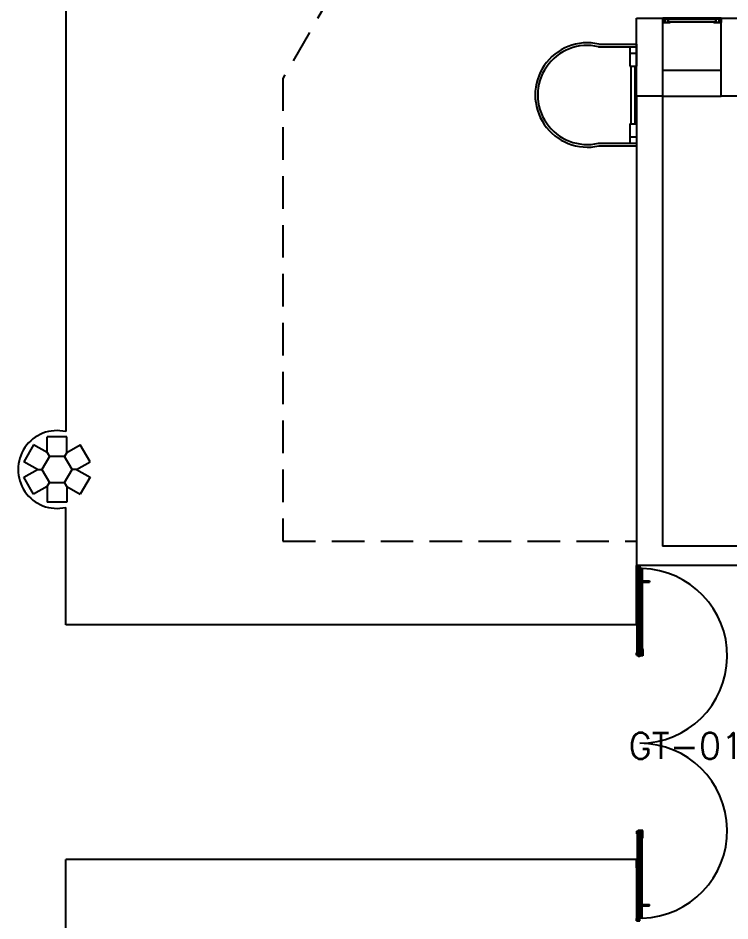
# Model space of a CAD drawing. Header units: millimetres. Extents: x 2686 to 2939, y 1294 to 1441.
# Drawn here: x 2798.73 to 2804.19, y 1404.05 to 1410.97 of the extents above; entities that cross this region are included whole.
import ezdxf

# ---------------------------------------------------------------- set-up
doc = ezdxf.new("R2010")
doc.units = ezdxf.units.MM
doc.linetypes.add('HIDDEN', pattern=[0.375, 0.25, -0.125])
for name, color, linetype in [('AR-ALV', 2, 'Continuous'), ('AR-ESQ', 1, 'Continuous'), ('AR-ESTC', 3, 'Continuous'), ('AR-ESTMA-C', 1, 'Continuous'), ('AR-PIS', 1, 'Continuous'), ('AR-PISO-V1', 1, 'Continuous'), ('AR-PORTA', 1, 'Continuous'), ('AR-PROJ', 1, 'HIDDEN'), ('AR-VIDRO', 2, 'Continuous'), ('DT-ESQ-BAGUETE-C', 1, 'Continuous'), ('DT-ESQ-PERFIL CADEIRA-C', 2, 'Continuous'), ('DT-ESQ-PERFIL CADEIRA-V', 2, 'Continuous'), ('DT-ESQ-VENEZIANA-C', 1, 'Continuous'), ('DT-ESQ-VENEZIANA-V', 1, 'Continuous'), ('DT-TXTMOD', 1, 'Continuous'), ('ENDEREÇO', 2, 'Continuous'), ('EQUIPAMENTO', 2, 'Continuous'), ('ibio', 2, 'Continuous'), ('maçaneta', 1, 'Continuous'), ('montantes', 1, 'Continuous'), ('mov', 1, 'Continuous'), ('PLAT-CONG', 7, 'Continuous')]:
    doc.layers.add(name, color=color, linetype=linetype)
doc.styles.add('S10', font='simplex.shx', dxfattribs={"height": 0.1})
doc.styles.add('UNB1-100', font='simplex.shx', dxfattribs={"height": 0.2})

# ---------------------------------------------------------------- blocks, each defined once
blk = doc.blocks.new('pilar15')
at = {"layer": 'AR-ESTMA-C'}
for p, q in [((0.075, 0.25), (-0.075, 0.25)), ((-0.075, 0.1299), (-0.075, 0.25)), ((0.075, 0.1299), (0.075, 0.25)), ((-0.179, 0.19), (-0.254, 0.06)), ((-0.075, 0.1299), (-0.179, 0.19)), ((0.075, 0.1299), (0.179, 0.19)), ((0.254, 0.06), (0.179, 0.19)), ((-0.075, 0.1299), (-0.0577, 0.1)), ((0.075, 0.1299), (0.0577, 0.1)), ((-0.15, 0), (-0.254, 0.06)), ((-0.254, -0.06), (-0.15, 0)), ((-0.15, 0), (-0.1155, 0)), ((0.15, 0), (0.1155, 0)), ((0.15, 0), (0.254, 0.06)), ((0.15, 0), (0.254, -0.06)), ((-0.179, -0.19), (-0.254, -0.06)), ((0.254, -0.06), (0.179, -0.19)), ((-0.075, -0.1299), (-0.179, -0.19)), ((-0.075, -0.1299), (-0.0577, -0.1)), ((-0.075, -0.1299), (-0.075, -0.25)), ((0.075, -0.1299), (0.0577, -0.1)), ((0.075, -0.1299), (0.179, -0.19)), ((0.075, -0.1299), (0.075, -0.25)), ((0.075, -0.25), (-0.075, -0.25))]:
    blk.add_line(p, q, dxfattribs=at)
blk.add_lwpolyline([(0.0577, 0.1), (-0.0577, 0.1), (-0.1155, 0), (-0.0577, -0.1), (0.0577, -0.1), (0.1155, 0)], close=True, dxfattribs=at)
blk = doc.blocks.new('A$C34151AAB')
at = {"layer": 'AR-PISO-V1'}
for p, q in [((36.441, 9.3178), (36.441, 6)), ((36.441, 4.5178), (36.441, 5.4193)), ((40.816, 4.5178), (36.441, 4.5178)), ((40.816, 2.7178), (36.441, 2.7178)), ((36.441, 0), (36.441, 2.7178))]:
    blk.add_line(p, q, dxfattribs=at)
blk.add_arc((36.3731, 5.7096), 0.2982, 76.8315, 283.16851, dxfattribs=at)
at = {"layer": 'AR-PROJ'}
blk.add_line((38.1051, 5.1597), (40.816, 5.1597), dxfattribs=at)
blk.add_lwpolyline([(39.8083, 11.6596), (38.1051, 8.7097), (38.1051, 5.1597)], dxfattribs=at)
at = {"layer": 'AR-ESTMA-C', "ltscale": 0.25}
blk.add_blockref('pilar15', (36.3731, 5.7096), dxfattribs=at)
blk = doc.blocks.new('A$C201E7DEE')
at = {"layer": 'AR-PISO-V1'}
for p, q in [((36.441, 9.8986), (36.441, 6.5807)), ((36.441, 5.0986), (36.441, 6)), ((40.816, 5.0986), (36.441, 5.0986)), ((40.816, 3.2986), (36.441, 3.2986)), ((36.441, 0.5807), (36.441, 3.2986))]:
    blk.add_line(p, q, dxfattribs=at)
blk.add_arc((36.3731, 6.2904), 0.2982, 76.8315, 283.16851, dxfattribs=at)
at = {"layer": 'AR-PROJ'}
blk.add_line((38.1051, 5.7404), (40.816, 5.7404), dxfattribs=at)
blk.add_lwpolyline([(39.8083, 12.2404), (38.1051, 9.2904), (38.1051, 5.7404)], dxfattribs=at)
at = {"layer": 'AR-ESTMA-C', "ltscale": 0.25}
blk.add_blockref('pilar15', (36.3731, 6.2904), dxfattribs=at)
blk = doc.blocks.new('PV1')
at = {"layer": 'AR-VIDRO'}
for p, q in [((0.6825, 0.02), (0.005, 0.02)), ((0.6825, 0.005), (0.005, 0.005)), ((0.0215, 0.0443), (0.0215, 0.0293)), ((0.0215, 0.0443), (0.6875, 0.0443)), ((0.0215, 0.0293), (0.6875, 0.0293)), ((2.7035, 0.0443), (2.0375, 0.0443)), ((2.7035, 0.0293), (2.0375, 0.0293)), ((2.0425, 0.02), (2.72, 0.02)), ((2.0425, 0.005), (2.72, 0.005)), ((2.7035, 0.0443), (2.7035, 0.0293))]:
    blk.add_line(p, q, dxfattribs=at)
at = {"layer": 'maçaneta'}
for p, q in [((0.1165, 0.0993), (0.1265, 0.0993)), ((0.1165, 0.0493), (0.1165, 0.0993)), ((0.1265, 0.0493), (0.1265, 0.0993)), ((2.5985, 0.0493), (2.5985, 0.0993)), ((2.6085, 0.0993), (2.5985, 0.0993)), ((2.6085, 0.0493), (2.6085, 0.0993)), ((0.1115, 0.0443), (0.1115, 0.0493)), ((0.1115, 0.0493), (0.1315, 0.0493)), ((0.1315, 0.0443), (0.1315, 0.0493)), ((2.6135, 0.0493), (2.5935, 0.0493)), ((2.5935, 0.0443), (2.5935, 0.0493)), ((2.6135, 0.0443), (2.6135, 0.0493))]:
    blk.add_line(p, q, dxfattribs=at)
at = {"layer": 'montantes'}
for p, q in [((0, 0), (0, 0.025)), ((0, 0.025), (0.02, 0.025)), ((0, 0), (0.02, 0)), ((0.005, 0.005), (0.005, 0.02)), ((0.02, 0.02), (0.02, 0.025)), ((0.02, 0), (0.02, 0.005)), ((0.6425, 0.0493), (0.6925, 0.0493)), ((0.6425, 0.025), (0.6925, 0.025)), ((0.6875, 0.025), (0.6675, 0.025)), ((0.6675, 0.02), (0.6675, 0.025)), ((0.6675, 0), (0.6675, 0.005)), ((0.6875, 0), (0.6675, 0)), ((0.6825, 0.005), (0.6825, 0.02)), ((0.6875, 0.0443), (0.6875, 0.0293)), ((0.6875, 0), (0.6875, 0.025)), ((0.6925, 0.0493), (0.6925, 0.025)), ((2.0325, 0.0493), (2.0325, 0.025)), ((2.0825, 0.0493), (2.0325, 0.0493)), ((2.0825, 0.025), (2.0325, 0.025)), ((2.0375, 0.0443), (2.0375, 0.0293)), ((2.0375, 0.025), (2.0575, 0.025)), ((2.0375, 0), (2.0375, 0.025)), ((2.0375, 0), (2.0575, 0)), ((2.0425, 0.005), (2.0425, 0.02)), ((2.0575, 0.02), (2.0575, 0.025)), ((2.0575, 0), (2.0575, 0.005)), ((2.705, 0.02), (2.705, 0.025)), ((2.725, 0.025), (2.705, 0.025)), ((2.705, 0), (2.705, 0.005)), ((2.725, 0), (2.705, 0)), ((2.72, 0.005), (2.72, 0.02)), ((2.725, 0), (2.725, 0.025))]:
    blk.add_line(p, q, dxfattribs=at)
for centre in [(0.6925, 0.02), (2.0325, 0.02)]:
    blk.add_circle(centre, 0.005, dxfattribs=at)
for centre, start, end in [((0.6425, 0.0443), 90, 180), ((0.6425, 0.03), 180, 270), ((2.0825, 0.0443), 0, 90), ((2.0825, 0.03), 270, 0)]:
    blk.add_arc(centre, 0.005, start, end, dxfattribs=at)
at = {"layer": 'mov'}
for centre, start, end in [((0.692, 0.025), 0, 178.35472), ((2.033, 0.025), 1.64528, 180)]:
    blk.add_arc(centre, 0.6705, start, end, dxfattribs=at)
blk = doc.blocks.new('EF01C-P')
at = {"layer": 'DT-ESQ-BAGUETE-C', "ltscale": 0.1}
for points in [[(0.0015, 0.035), (0.015, 0.035), (0.015, 0.0335), (0.0015, 0.0335), (0.0015, 0.005), (0.015, 0.005), (0.015, 0.0035), (0.0015, 0.0035, -0.414214), (0, 0.005), (0, 0.0335, -0.414214)], [(0.4485, 0.035), (0.435, 0.035), (0.435, 0.0335), (0.4485, 0.0335), (0.4485, 0.005), (0.435, 0.005), (0.435, 0.0035), (0.4485, 0.0035, 0.414214), (0.45, 0.005), (0.45, 0.0335, 0.414214)]]:
    blk.add_lwpolyline(points, format="xyb", close=True, dxfattribs=at)
at = {"layer": 'DT-ESQ-PERFIL CADEIRA-C', "ltscale": 0.1}
for points in [[(0.01, 0.0015), (0.01, 0.003), (0.0015, 0.003, 1), (0.0015, 0), (0.015, 0, 0.414214), (0.0165, 0.0015), (0.0165, 0.0335), (0.043, 0.0335)], [(0.043, 0.0065), (0.018, 0.0065), (0.018, 0.0165), (0.0165, 0.0165), (0.0165, 0.0065, 0.414214), (0.018, 0.005), (0.043, 0.005), (0.0565, 0.005, 1), (0.0565, 0.008), (0.043, 0.008), (0.043, 0.02), (0.043, 0.032), (0.0565, 0.032, 1), (0.0565, 0.035), (0.043, 0.035), (0.0165, 0.035, 0.414214), (0.015, 0.0335), (0.015, 0.0015), (0.0015, 0.0015)], [(0.0415, 0.02), (0.0415, 0.032, -0.414214), (0.043, 0.0335), (0.0565, 0.0335)], [(0.0415, 0.02), (0.0415, 0.008, 0.414214), (0.043, 0.0065), (0.0565, 0.0065)], [(0.407, 0.0065), (0.432, 0.0065), (0.432, 0.0165), (0.4335, 0.0165), (0.4335, 0.0065, -0.414214), (0.432, 0.005), (0.407, 0.005), (0.3935, 0.005, -1), (0.3935, 0.008), (0.407, 0.008), (0.407, 0.02), (0.407, 0.032), (0.3935, 0.032, -1), (0.3935, 0.035), (0.407, 0.035), (0.4335, 0.035, -0.414214), (0.435, 0.0335), (0.435, 0.0015), (0.4485, 0.0015)], [(0.4085, 0.02), (0.4085, 0.032, 0.414214), (0.407, 0.0335), (0.3935, 0.0335)], [(0.4085, 0.02), (0.4085, 0.008, -0.414214), (0.407, 0.0065), (0.3935, 0.0065)], [(0.44, 0.0015), (0.44, 0.003), (0.4485, 0.003, -1), (0.4485, 0), (0.435, 0, -0.414214), (0.4335, 0.0015), (0.4335, 0.0335), (0.407, 0.0335)]]:
    blk.add_lwpolyline(points, format="xyb", dxfattribs=at)
at = {"layer": 'DT-ESQ-PERFIL CADEIRA-V', "ltscale": 0.1}
blk.add_line((0.015, 0), (0.435, 0), dxfattribs=at)
at = {"layer": 'DT-ESQ-VENEZIANA-C', "ltscale": 0.1}
for p, q in [((0.043, 0.0105), (0.407, 0.0105)), ((0.043, 0.009), (0.407, 0.009))]:
    blk.add_line(p, q, dxfattribs=at)
at = {"layer": 'DT-ESQ-VENEZIANA-V', "ltscale": 0.1}
blk.add_line((0.043, 0.031), (0.407, 0.031), dxfattribs=at)
at = {"layer": 'DT-TXTMOD', "ltscale": 0.1, "style": 'S10', "flags": 3}
blk.add_attdef('EF01C', (0.0208, -0.14), '', height=0.1, dxfattribs=at)
blk = doc.blocks.new('escada tipo marinheiro')
at = {"layer": 'EQUIPAMENTO'}
for p, q in [((-0.3382, 0.0101), (-0.05, 0.0101)), ((-0.05, 0.0101), (-0.05, -0.16)), ((-0.3405, -0.01), (-0.05, -0.01)), ((-0.1, -0.01), (-0.1, -0.16)), ((-0.1, -0.06), (-0.05, -0.06)), ((-0.1, -0.16), (-0.05, -0.16)), ((-0.09, -0.6), (-0.09, -0.16)), ((-0.06, -0.6), (-0.06, -0.16)), ((-0.1, -0.6), (-0.05, -0.6)), ((-0.1, -0.6), (-0.1, -0.75)), ((-0.05, -0.6), (-0.05, -0.77)), ((-0.3405, -0.75), (-0.05, -0.75)), ((-0.1, -0.7), (-0.05, -0.7)), ((-0.3382, -0.77), (-0.05, -0.77))]:
    blk.add_line(p, q, dxfattribs=at)
for radius, start, end in [(0.4, 77.17773, 282.82227), (0.38, 76.84274, 283.15726)]:
    blk.add_arc((-0.427, -0.38), radius, start, end, dxfattribs=at)
blk = doc.blocks.new('A$C527D507D')
at = {"layer": 'AR-PISO-V1'}
for p, q in [((36.441, 33.6082), (36.441, 30.2903)), ((36.441, 28.8082), (36.441, 29.7096)), ((40.816, 28.8082), (36.441, 28.8082)), ((40.816, 27.0082), (36.441, 27.0082)), ((36.441, 24.2903), (36.441, 27.0082))]:
    blk.add_line(p, q, dxfattribs=at)
blk.add_arc((36.3731, 30), 0.2982, 76.8315, 283.16851, dxfattribs=at)
at = {"layer": 'AR-PROJ'}
blk.add_line((38.1051, 29.45), (40.816, 29.45), dxfattribs=at)
blk.add_lwpolyline([(39.8083, 35.95), (38.1051, 33), (38.1051, 29.45)], dxfattribs=at)
at = {"layer": 'AR-ESTMA-C', "ltscale": 0.25}
blk.add_blockref('pilar15', (36.3731, 30), dxfattribs=at)

msp = doc.modelspace()

# ---------------------------------------------------------------- linework, layer by layer
at = {"layer": 'AR-ALV'}
for p, q in [((2803.6707, 1410.5749), (2804.1207, 1410.5749)), ((2803.4707, 1410.3749), (2803.4707, 1406.7749)), ((2803.6707, 1410.3749), (2804.1207, 1410.3749)), ((2803.6707, 1410.3749), (2803.6707, 1406.9249)), ((2805.2207, 1406.9249), (2803.6707, 1406.9249)), ((2806.3707, 1406.7749), (2803.4707, 1406.7749))]:
    msp.add_line(p, q, dxfattribs=at)
at = {"layer": 'AR-ESTC'}
for p, q in [((2803.4707, 1410.3749), (2803.4707, 1410.9749)), ((2803.4707, 1410.9749), (2803.6707, 1410.9749)), ((2803.6707, 1410.9749), (2803.6707, 1410.3749)), ((2804.1207, 1410.3749), (2804.1207, 1410.9749)), ((2804.1207, 1410.9749), (2804.3207, 1410.9749)), ((2803.6707, 1410.3749), (2803.4707, 1410.3749)), ((2804.3207, 1410.3749), (2804.1207, 1410.3749))]:
    msp.add_line(p, q, dxfattribs=at)
at = {"layer": 'AR-PIS', "ltscale": 10}
for p, q in [((2803.4707, 1406.3206), (2803.4707, 1406.7749)), ((2803.4707, 1404.458), (2803.4707, 1404.0499))]:
    msp.add_line(p, q, dxfattribs=at)
at = {"layer": 'AR-PIS'}
msp.add_line((2803.4707, 1404.458), (2803.4707, 1404.5206), dxfattribs=at)
at = {"layer": 'ibio'}
msp.add_line((2803.4707, 1410.9749), (2846.3207, 1410.9749), dxfattribs=at)

# ---------------------------------------------------------------- block references
at = {"layer": 'AR-ESQ', "rotation": 180}
msp.add_blockref('EF01C-P', (2804.1207, 1410.9749), dxfattribs=at)
at = {"layer": 'AR-PORTA', "rotation": 270}
msp.add_blockref('PV1', (2803.4707, 1406.7749), dxfattribs=at)
at = {"layer": 'EQUIPAMENTO'}
msp.add_blockref('escada tipo marinheiro', (2803.5207, 1410.7649), dxfattribs=at)
at = {"layer": 'PLAT-CONG'}
for name, p in [('A$C34151AAB', (2762.6547, 1401.8028)), ('A$C201E7DEE', (2762.6547, 1401.222)), ('A$C527D507D', (2762.6547, 1377.5124))]:
    msp.add_blockref(name, p, dxfattribs=at)

# ---------------------------------------------------------------- texts
at = {"layer": 'ENDEREÇO', "style": 'UNB1-100'}
msp.add_text('GT-01/9', height=0.2, dxfattribs=at).set_placement((2803.4085, 1405.2928))

doc.saveas('drawing.dxf')
